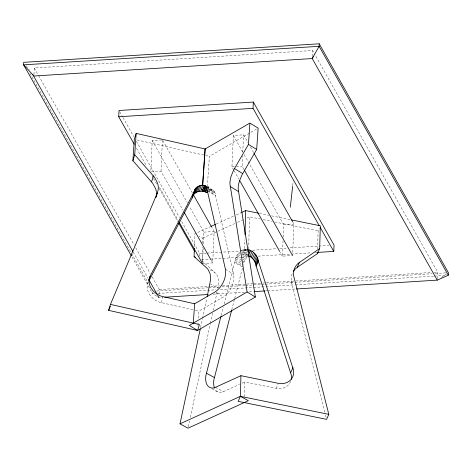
<?xml version="1.0" encoding="UTF-8"?>
<svg xmlns="http://www.w3.org/2000/svg" width="472" height="472" viewBox="0 0 472 472"><rect width="100%" height="100%" fill="white"/><g stroke="black" fill="none" stroke-linecap="round" stroke-linejoin="round"><path stroke-width="0.35" stroke-dasharray="2.36 1.77" d="M194.387 247.033L194.765 233.799L210.176 226.778M202.128 260.208L202.506 246.98M202.612 243.304L202.759 238.153L199.072 236.147M248.431 255.529L245.434 254.514L242.366 254.296L244.579 249.287L244.85 239.794M244.378 396.681L244.797 381.936L276.161 388.326C281.819 389.642 288.569 387.117 290.669 381.4M248.632 248.962L249.546 216.831L260.373 219.037M317.585 249.175L318.116 230.796L319.219 228.295M33.966 74.546L34.261 67.974L312.588 50.516L314.039 53.088M161.707 139.948L152.226 140.544L150.804 171.944L161.011 171.301L183.059 210.376M152.851 291.867L152.769 293.749L158.928 297.584L162.604 297.354M161.011 171.301L162.403 140.632M156.916 295.472L158.928 297.584L159.064 294.664M159.099 293.932L159.294 289.548L152.049 276.704M199.603 256.343L199.727 253.552L181.266 220.831M202.559 262.084L203.19 248.213M203.391 243.829L203.922 232.147L189.461 206.524M202.494 263.547L212.701 262.904L214.129 231.51L211.957 227.663M233.734 170.044L231.935 166.852L233.363 135.458L243.57 134.815L247.888 142.467M243.947 169.401L242.142 166.215L242.608 155.99M242.773 152.338L243.57 134.815M292.522 221.563L293.962 224.112L292.534 255.511L282.327 256.148L283.023 240.814M283.188 237.162L283.749 224.749L249.558 164.156M312.322 56.363L312.588 50.516M437.326 278.669L437.621 272.09L314.399 53.731M197.927 325.456L198.169 321.869M198.411 318.287L198.901 311.119L223.344 296.976C230.454 292.121 234.897 282.917 233.687 274.315L215.539 195.75C215.899 190.971 211.055 188.995 207.556 187.083M207.326 186.788L209.397 156.315L258.143 128.113M292.705 185.62L293.183 181.301M224.117 304.033L235.593 258.803L236.808 255.865L239.404 252.148M148.184 281.931C144.296 291.077 152.367 300.823 161.259 302.611L194.641 310.157M200.57 327.586L202.417 318.972M202.571 318.252L206.866 298.139M188.298 426.759L189.526 421.012M190.293 417.419L210.252 324.046M210.406 323.326L212.559 313.266M213.173 310.393L217.161 291.72M221.191 315.438L223.386 306.883M231.746 309.815L234.49 299.124M234.672 298.41L242.726 267.04L234.732 262.686M161.259 302.611L163.082 296.646M208.353 187.95L208.76 186.635L207.255 186.003M243.587 263.164L244.803 260.225L247.399 256.502L241.865 253.488M147.577 283.92L148.078 282.681M243.888 254.296L246.101 249.293L247.647 249.505M245.434 254.514L247.086 250.768M246.974 254.933L247.511 253.718M324.777 412.239L291.796 283.418L293.177 280.291M276.161 388.326L278.096 383.942M441.361 277.394L446.642 273.878M246.101 249.293L243.552 249.452L241.452 250.42L246.968 253.423M208.954 191.06L211.839 190.216L213.438 190.688M216.211 224.029L233.628 216.087M236.307 214.866L240.997 212.73M202.759 238.153L234.838 223.533M237.516 222.318L244.195 219.268M246.868 218.052L249.546 216.831M211.91 388.704C215.35 390.527 219.321 393.896 223.403 391.689L239.452 384.373M242.124 383.158L244.797 381.936M231.935 166.852L235.581 166.628M236.313 166.581L242.142 166.215M283.749 224.749L293.962 224.112M203.922 232.147L214.129 231.51M199.727 253.552L206.335 253.139M207.072 253.092L239.369 251.069M240.1 251.021L247.44 250.561M252.579 250.237L276.804 248.72M279.737 248.532L287.076 248.071M290.014 247.888L328.919 245.452M201.644 259.694L209.721 259.187M210.453 259.14L222.2 258.402M222.931 258.361L240.549 257.252M241.286 257.21L247.888 256.792M258.166 256.148L311.75 252.791M315.42 252.561L316.889 252.467M159.294 289.548L209.969 286.368M210.701 286.327L219.515 285.772M222.454 285.589L245.953 284.114M246.685 284.067L253.293 283.654M254.03 283.607L262.107 283.1M262.845 283.053L265.777 282.87M266.515 282.822L295.153 281.029M295.891 280.982L431.013 272.509M433.951 272.32L437.621 272.09M156.556 291.006L208.016 287.778M208.748 287.731L219.043 287.088M221.982 286.905L244.773 285.477M245.505 285.43L260.945 284.463M261.677 284.415L264.621 284.232M265.352 284.185L294.026 282.386M294.758 282.339L432.228 273.719M435.166 273.536L446.193 272.845M154.238 293.655L152.769 293.749L131.782 256.562M157.913 293.425L215.987 289.784M220.394 289.507L252.744 287.477M253.476 287.436L265.24 286.699M265.978 286.651L294.646 284.852M295.378 284.805L433.585 276.138M434.317 276.09L446.081 275.353M213.273 294.18L244.85 292.197M249.257 291.92L253.665 291.643M265.417 290.905L266.881 290.817M267.618 290.77L295.525 289.017M259.323 213.368L268.656 215.267M271.524 215.852L290.186 219.651M263.258 219.627L271.919 221.392M274.804 221.976L318.116 230.796M137.193 139.983L209.397 156.315M195.349 310.316L198.901 311.119M244.579 249.287L246.95 250.579M243.552 249.452L247.175 251.428M242.502 249.835L246.531 252.03M242.03 252.054L247.829 255.21M238.46 253.257L240.301 254.266M242.761 255.606L246.449 257.618M237.587 254.508L240.047 255.848M242.508 257.187L245.576 258.863M236.808 255.865L240.496 257.877M242.956 259.216L244.803 260.225M236.142 257.311L242.289 260.662M242.903 260.998L244.13 261.665M235.593 258.803L241.127 261.824M235.18 260.326L243.174 264.686M234.908 261.842L242.903 266.196M210.123 269.913C213.722 271.258 217.149 273.642 217.922 277.625A16.927 9.682 -72.7 0 1 218.43 284.899L217.928 288.127L210.553 284.109M215.409 387.335L223.403 391.689M206.441 186.54L214.093 191.231M206.388 186.906L214.624 191.957M208.152 188.611L210.907 190.299M207.385 188.175L215.031 192.859M208.229 189.52L215.309 193.921M207.786 190.422L215.438 195.113M207.887 191.066L215.539 195.75M225.451 269.264L233.687 274.315M216.282 292.652L223.344 296.976M217.445 391.719L216.264 390.822L214.766 388.586M202.105 260.945L215.037 272.598M26.261 65.755L29.229 69.744M250.408 146.934L253.647 152.674M233.363 135.458L242.72 152.037M244.16 154.592L249.198 163.518M291.814 254.231L292.534 255.511M234.094 170.681L238.773 178.971M279.448 251.045L282.327 256.148M162.799 140.544L192.44 193.072M152.226 140.544L187.29 202.683M211.255 260.343L212.701 262.904M119.723 111.775L122.62 116.903M122.985 117.546L133.841 136.791M136.379 141.281L179.454 217.627M159.477 187.319L178.274 220.625M136.455 148.202L146.591 166.168M152.019 175.79L153.105 177.714M153.471 178.357L157.088 184.77M159.259 188.623L177.726 221.338M34.261 67.974L38.25 75.036M38.615 75.679L134.29 245.233M135.741 247.8L150.238 273.495M133.198 251.989L148.06 278.321M157.843 295.661L158.928 297.584M29.866 73.237L131.169 252.768M131.535 253.411L148.178 282.905M325.503 415.083L326.235 417.932M291.796 283.418L291.277 280.256M291.277 280.256A16.945 14.496 51.9 0 1 292.563 272.863"/><path stroke-width="0.71" d="M207.173 296.699L210.441 280.545A16.927 9.682 -72.7 0 0 209.928 273.27L207.792 269.01L194.11 256.585L194.346 248.502M291.619 219.946L320.323 225.793L319.668 248.579L298.28 263.234L296.274 265.352L294.77 267.854A16.945 14.496 51.9 0 0 293.484 275.247L328.807 414.351L326.6 419.354L238.142 401.342L240.354 396.332L240.944 375.694L278.374 383.317C284.032 384.639 290.776 382.108 292.882 376.396A13.623 11.652 51.9 0 0 293.484 369.918L258.367 261.181C257.712 255.517 253.228 250.644 247.647 249.505M244.997 234.684L245.688 210.589L258.609 213.22M293.248 271.571L295.006 269.252L297.242 267.353L317.461 253.588L317.503 252.119M134.284 144.355L118.714 116.767L119.003 110.489L253.328 102.064L334.058 245.127L333.769 251.405L317.621 252.42M319.29 225.746L253.045 108.348L253.328 102.064M319.231 43.802L319.119 46.315L312.222 58.557L33.901 76.01L23.6 64.847L23.712 62.339L319.231 43.802L448.4 272.704L448.288 275.217L437.255 280.132L296.257 288.976M156.279 196.281A17.122 14.101 40.6 0 0 155.689 188.906L152.651 183.171L132.886 160.704L134.337 139.34L136.16 133.375L205.119 148.969L249.275 123.428M132.886 160.704L134.709 154.745L136.16 133.375M193.313 323.131L194.623 303.779L215.108 291.926C222.218 287.07 226.66 277.866 225.451 269.264L207.302 190.7C207.875 181.726 194.623 185.083 194.051 191.903L150.149 276.096C145.936 285.094 154.326 294.9 163.082 296.646L194.623 303.779M255.364 297.047L247.121 291.997L229.929 183.809A16.727 8.254 -67.9 0 1 231.109 176.268L233.64 170.032L248.455 144.426L249.9 123.062L258.143 128.113L256.691 149.476L241.876 175.077L239.345 181.319A16.727 8.254 -67.9 0 0 238.165 188.859L255.364 297.047L197.585 330.471L108.631 310.352L110.454 304.393L157.3 193.03L158.096 190.322A17.122 14.101 40.6 0 0 157.512 182.941L154.474 177.207L134.709 154.745M290.315 207.214L292.628 186.34M221.008 316.151L205.892 375.505A13.611 7.788 -72.7 0 0 205.981 381.936C206.465 386.35 211.303 389.666 215.409 387.335L240.944 375.694M231.563 310.529L213.881 379.866A13.611 7.788 -72.7 0 0 213.975 386.297L214.512 388.078M179.997 423.838L240.354 396.332L248.343 400.687L187.992 428.198L179.997 423.838L200.264 329.025M151.577 181.856L153.4 175.897M155.878 197.668L157.3 193.03M148.934 280.073L150.149 276.096M149.005 280.752L192.228 197.868L194.051 191.903M192.228 197.868L194.765 189.986M192.511 197.19L195.396 188.847M193.579 194.806L194.411 193.791L196.234 187.832M194.411 193.791L195.42 192.924L197.243 186.959M195.42 192.924L196.588 192.216L198.411 186.257M196.588 192.216L197.892 191.691L199.709 185.732M197.892 191.691L199.302 191.355L201.125 185.39M199.302 191.355L200.818 191.213L202.641 185.248L205.119 148.969L202.641 185.248L206.937 187.862M200.818 191.213L202.329 191.266L203.709 186.747L206.506 188.458L205.432 191.968L206.937 192.594L207.94 191.738L203.096 188.77M202.329 191.266L203.886 191.52L205.167 187.331M207.544 190.605L206.937 192.594L201.426 189.219M108.631 310.352L110.342 306.281M248.26 252.018L249.186 249.924M250.656 250.526L248.449 255.535C252.632 257.488 255.582 261.618 256.16 266.184L291.271 374.927A13.623 11.652 51.9 0 1 291.248 379.352M249.912 256.343L252.125 251.334M251.251 257.311L253.464 252.302M252.467 258.426L254.679 253.417M253.535 259.665L255.747 254.662M254.432 261.01L256.644 256.001M255.145 262.426L257.358 257.417M255.653 263.889L257.865 258.88M255.954 265.364L258.16 260.355M256.16 266.184L258.367 261.181M297.242 267.353L299.454 262.343M317.461 253.588L319.668 248.579M290.728 372.668L292.935 367.664M313.137 56.634L312.222 58.557L437.255 280.132M247.121 291.997L189.349 325.42L197.585 330.471L199.408 324.506L110.454 304.393M210.848 226.471L215.539 224.336M241.67 212.424L245.688 210.589M118.714 116.767L253.045 108.348M248.626 256.75L250.827 256.609M164.805 297.218L208.134 294.498M254.402 291.602L264.68 290.953M240.354 396.332L328.807 414.351M203.886 191.52L205.432 191.968M247.546 250.903L249.918 252.201M194.11 256.585L195.343 257.258M206.37 373.181L214.359 377.541M248.455 144.426L256.691 149.476M234.454 168.545L242.691 173.596M230.13 186.428L238.366 191.479M204.447 185.301L206.211 186.381M203.603 185.166L207.131 187.331M203.054 187.443L206.583 189.608M32.627 74.299L132.839 251.346M448.288 275.217L319.119 46.315L23.6 64.847L131.417 255.918M320.376 227.669L333.769 251.405M254.007 153.311L292.522 221.563M244.307 170.038L291.454 253.594M239.493 180.251L279.448 251.045M193.16 194.352L211.598 227.026M184.145 212.3L210.895 259.706M179 221.911L202.494 263.547M178.811 223.262L194.735 251.493M148.786 279.601L157.483 295.018"/></g></svg>
